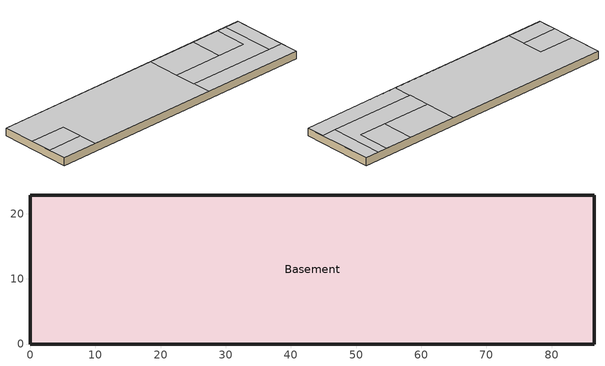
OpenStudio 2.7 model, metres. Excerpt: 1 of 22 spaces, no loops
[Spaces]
Basement
 floor ground: 86.56,22.86 86.56,0 0,0 0,22.86 z-2.44
 wall ground: 86.56,22.86 0,22.86 0,0 86.56,0 86.56,22.86 z-2.44:0
 ceiling to Laundry_Flr_1: 86.56,5.79 86.56,22.86 81.99,22.86 81.99,5.79 z0
 ceiling to Lobby_Flr_1: 81.99,5.79 81.99,22.86 78.94,22.86 78.94,12.5 53.95,12.5 53.95,5.79 z0; 53.95,0 53.95,22.86 0,22.86 0,12.5 11.58,12.5 11.58,0 z0
 ceiling to Retail_2_Flr_1: 11.58,5.79 11.58,12.5 0,12.5 0,5.79 z0
 ceiling to Mech_Flr_1: 69.8,12.5 69.8,22.86 53.95,22.86 53.95,12.5 z0
 ceiling to Storage_Flr_1: 78.94,12.5 78.94,22.86 69.8,22.86 69.8,12.5 z0
 ceiling to Cafe_Flr_1: 86.56,0 86.56,5.79 53.95,5.79 53.95,0 z0
 ceiling to Retail_1_Flr_1: 11.58,0 11.58,5.79 0,5.79 0,0 z0
[Schedule:Ruleset]
LargeHotel Kitchen Gas: Default Day Schedule=LargeHotel Kitchen Gas Default; Summer Design Day Schedule=LargeHotel Kitchen Gas Summer Design Day; Winter Design Day Schedule=LargeHotel Kitchen Gas Winter Design Day
[Schedule:Day]
Clothing Schedule Summer Clothes: 24, 0, 0.5
LargeHotel Bldg Light Sat Day: 2, 0, 0.2, 6, 0, 0.1, 8, 0, 0.3, 10, 0, 0.4, 11, 0, 0.3, 18, 0, 0.25, 19, 0, 0.6, 22, 0, 0.7, 23, 0, 0.6, 24, 0, 0.3
LargeHotel Bldg Light Sun Day: 2, 0, 0.3, 6, 0, 0.2, 7, 0, 0.3, 9, 0, 0.4, 13, 0, 0.3, 18, 0, 0.2, 19, 0, 0.5, 20, 0, 0.7, 21, 0, 0.8, 22, 0, 0.6, 23, 0, 0.5, 24, 0, 0.3
LargeHotel Kitchen_Elec_Equip_SCH Default|Wkdy|Sat Day: 6, 0, 0.1, 7, 0, 0.25, 9, 0, 0.35, 10, 0, 0.25, 13, 0, 0.35, 16, 0, 0.25, 19, 0, 0.35, 24, 0, 0.25
LargeHotel Bldg Equip Sat Day: 2, 0, 0.3, 6, 0, 0.2, 8, 0, 0.4, 10, 0, 0.5, 11, 0, 0.4, 18, 0, 0.35, 19, 0, 0.7, 22, 0, 0.8, 23, 0, 0.7, 24, 0, 0.4
LargeHotel Bldg Equip Sun Day: 2, 0, 0.4, 6, 0, 0.3, 7, 0, 0.4, 9, 0, 0.5, 13, 0, 0.4, 18, 0, 0.3, 19, 0, 0.6, 20, 0, 0.8, 21, 0, 0.9, 22, 0, 0.7, 23, 0, 0.6, 24, 0, 0.4
LargeHotel GuestRoom Occ Default|Wkdy Day: 6, 0, 0.9, 7, 0, 0.7, 9, 0, 0.5, 17, 0, 0.3, 18, 0, 0.5, 21, 0, 0.6, 24, 0, 0.7
LargeHotel GuestRoom Occ Wknd Day: 8, 0, 0.7, 11, 0, 0.5, 13, 0, 0.3, 16, 0, 0.2, 17, 0, 0.3, 19, 0, 0.4, 21, 0, 0.6, 24, 0, 0.8
LargeHotel GuestRoom Equip Wknd Day: 6, 0, 0.2, 7, 0, 0.3, 8, 0, 0.62, 9, 0, 0.9, 10, 0, 0.62, 17, 0, 0.29, 18, 0, 0.43, 19, 0, 0.51, 20, 0, 0.49, 21, 0, 0.66, 22, 0, 0.7, 23, 0, 0.35, 24, 0, 0.2
LargeHotel Kitchen Gas Default; LargeHotel Kitchen Gas Default|Sun Day: 5, 0, 0.02, 6, 0, 0.05, 7, 0, 0.1, 8, 0, 0.15, 9, 0, 0.2, 10, 0, 0.15, 13, 0, 0.25, 14, 0, 0.2, 15, 0, 0.15, 16, 0, 0.2, 19, 0, 0.3, 21, 0, 0.2, 22, 0, 0.15, 23, 0, 0.1, 24, 0, 0.05
LargeHotel Kitchen Gas Summer Design Day: 24, 0, 0.25
LargeHotel Kitchen Gas Winter Design Day; LargeHotel LaundryRoom Equip Winter Design Day; LargeHotel LaundryRoom Gas Winter Design Day: 24, 0, 0
LargeHotel LaundryRoom Equip Default: 8, 0, 0, 16, 0, 1, 24, 0, 0
LargeHotel LaundryRoom Equip Summer Design Day; LargeHotel LaundryRoom Gas Summer Design Day: 24, 0, 1
LargeHotel LaundryRoom Gas Default: 9, 0, 0, 17, 0, 1, 24, 0, 0
[Schedule:Rule]
Schedule Rule 14: Schedule Ruleset=LargeHotel Kitchen Gas; Rule Order=0; Day Schedule=LargeHotel Kitchen Gas Default|Sun Day; Apply Sunday=Yes; Date Specification Type=DateRange; Start Month=1; Start Day=1; End Month=12; End Day=31
